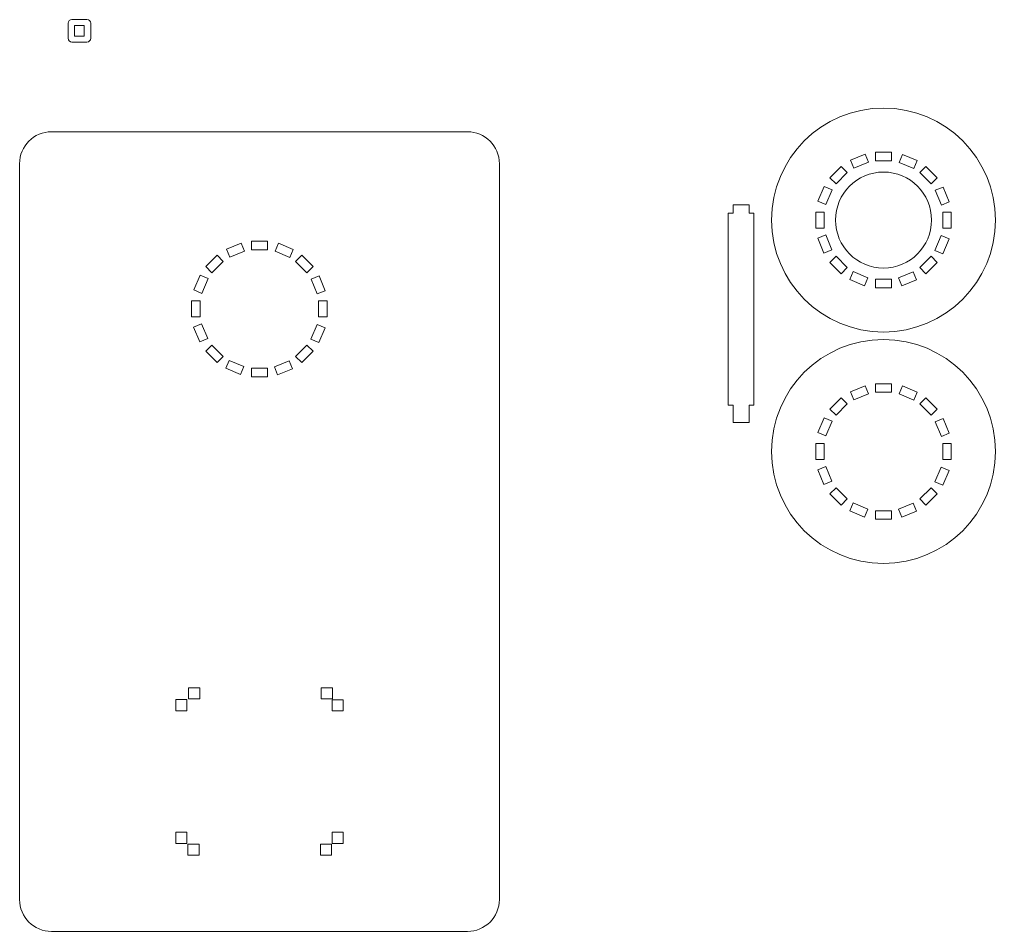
# Model space of a CAD drawing. Header units: centimetres. Extents: x -59 to 18, y -46 to 64.
# Drawn here: x -39.71 to -9.2, y -45.74 to -17.23 of the extents above; entities that cross this region are included whole.
import ezdxf

# ---------------------------------------------------------------- set-up
doc = ezdxf.new("R2010")
doc.units = ezdxf.units.CM
doc.header["$MEASUREMENT"] = 0
doc.layers.add('layer 1', color=7, linetype='Continuous')

msp = doc.modelspace()

# ---------------------------------------------------------------- linework, layer by layer
at = {"layer": 'layer 1', "color": 250, "lineweight": 20}
for points, knots in [([(-38.07193, -17.23152), (-38.07193, -17.23152), (-37.60223, -17.23152), (-37.60223, -17.23152), (-37.60223, -17.23152), (-37.53761, -17.23152), (-37.48473, -17.2844), (-37.48473, -17.34902), (-37.48473, -17.34902), (-37.48473, -17.34902), (-37.48473, -17.81872), (-37.48473, -17.81872), (-37.48473, -17.81872), (-37.48473, -17.88334), (-37.53761, -17.93622), (-37.60223, -17.93622), (-37.60223, -17.93622), (-37.60223, -17.93622), (-38.07193, -17.93622), (-38.07193, -17.93622), (-38.07193, -17.93622), (-38.13655, -17.93622), (-38.18943, -17.88334), (-38.18943, -17.81872), (-38.18943, -17.81872), (-38.18943, -17.81872), (-38.18943, -17.34902), (-38.18943, -17.34902), (-38.18943, -17.34902), (-38.18943, -17.2844), (-38.13655, -17.23152), (-38.07193, -17.23152)], [0, 0, 0, 0, 0.11111111, 0.11111111, 0.11111111, 0.11111111, 0.22222222, 0.22222222, 0.22222222, 0.22222222, 0.33333333, 0.33333333, 0.33333333, 0.33333333, 0.44444444, 0.44444444, 0.44444444, 0.44444444, 0.55555556, 0.55555556, 0.55555556, 0.55555556, 0.66666667, 0.66666667, 0.66666667, 0.66666667, 0.77777778, 0.77777778, 0.77777778, 0.77777778, 1, 1, 1, 1]), ([(-37.98708, -17.41721), (-37.98708, -17.41721), (-37.68708, -17.41721), (-37.68708, -17.41721), (-37.68708, -17.41721), (-37.68708, -17.41721), (-37.68708, -17.75053), (-37.68708, -17.75053), (-37.68708, -17.75053), (-37.68708, -17.75053), (-37.98708, -17.75053), (-37.98708, -17.75053), (-37.98708, -17.75053), (-37.98708, -17.75053), (-37.98708, -17.41721), (-37.98708, -17.41721)], [0, 0, 0, 0, 0.2, 0.2, 0.2, 0.2, 0.4, 0.4, 0.4, 0.4, 0.6, 0.6, 0.6, 0.6, 1, 1, 1, 1]), ([(-12.7043, -19.99989), (-10.77131, -19.99989), (-9.2043, -21.5669), (-9.2043, -23.49989), (-9.2043, -23.49989), (-9.2043, -25.43288), (-10.77131, -26.99989), (-12.7043, -26.99989), (-12.7043, -26.99989), (-14.63729, -26.99989), (-16.2043, -25.43288), (-16.2043, -23.49989), (-16.2043, -23.49989), (-16.2043, -21.5669), (-14.63729, -19.99989), (-12.7043, -19.99989)], [0, 0, 0, 0, 0.2, 0.2, 0.2, 0.2, 0.4, 0.4, 0.4, 0.4, 0.6, 0.6, 0.6, 0.6, 1, 1, 1, 1]), ([(-39.7106, -44.73752), (-39.7106, -44.73752), (-39.7106, -21.73747), (-39.7106, -21.73747), (-39.7106, -21.73747), (-39.7106, -21.18749), (-39.26062, -20.7375), (-38.7106, -20.7375), (-38.7106, -20.7375), (-38.7106, -20.7375), (-25.7106, -20.7375), (-25.7106, -20.7375), (-25.7106, -20.7375), (-25.16058, -20.7375), (-24.7106, -21.18749), (-24.7106, -21.73747), (-24.7106, -21.73747), (-24.7106, -21.73747), (-24.7106, -44.73752), (-24.7106, -44.73752), (-24.7106, -44.73752), (-24.7106, -45.2875), (-25.16058, -45.7375), (-25.7106, -45.7375), (-25.7106, -45.7375), (-25.7106, -45.7375), (-38.7106, -45.7375), (-38.7106, -45.7375), (-38.7106, -45.7375), (-39.26062, -45.7375), (-39.7106, -45.2875), (-39.7106, -44.73752)], [0, 0, 0, 0, 0.11111111, 0.11111111, 0.11111111, 0.11111111, 0.22222222, 0.22222222, 0.22222222, 0.22222222, 0.33333333, 0.33333333, 0.33333333, 0.33333333, 0.44444444, 0.44444444, 0.44444444, 0.44444444, 0.55555556, 0.55555556, 0.55555556, 0.55555556, 0.66666667, 0.66666667, 0.66666667, 0.66666667, 0.77777778, 0.77777778, 0.77777778, 0.77777778, 1, 1, 1, 1]), ([(-13.27311, -21.44238), (-13.27311, -21.44238), (-13.17118, -21.6924), (-13.17118, -21.6924), (-13.17118, -21.6924), (-13.17118, -21.6924), (-13.63418, -21.88115), (-13.63418, -21.88115), (-13.63418, -21.88115), (-13.63418, -21.88115), (-13.73611, -21.63113), (-13.73611, -21.63113), (-13.73611, -21.63113), (-13.73611, -21.63113), (-13.27311, -21.44238), (-13.27311, -21.44238)], [0, 0, 0, 0, 0.2, 0.2, 0.2, 0.2, 0.4, 0.4, 0.4, 0.4, 0.6, 0.6, 0.6, 0.6, 1, 1, 1, 1]), ([(-12.4543, -21.37989), (-12.4543, -21.37989), (-12.4543, -21.64989), (-12.4543, -21.64989), (-12.4543, -21.64989), (-12.4543, -21.64989), (-12.9543, -21.64989), (-12.9543, -21.64989), (-12.9543, -21.64989), (-12.9543, -21.64989), (-12.9543, -21.37989), (-12.9543, -21.37989), (-12.9543, -21.37989), (-12.9543, -21.37989), (-12.4543, -21.37989), (-12.4543, -21.37989)], [0, 0, 0, 0, 0.2, 0.2, 0.2, 0.2, 0.4, 0.4, 0.4, 0.4, 0.6, 0.6, 0.6, 0.6, 1, 1, 1, 1]), ([(-12.11249, -21.44888), (-12.11249, -21.44888), (-11.65163, -21.6428), (-11.65163, -21.6428), (-11.65163, -21.6428), (-11.65163, -21.6428), (-11.75635, -21.89167), (-11.75635, -21.89167), (-11.75635, -21.89167), (-11.75635, -21.89167), (-12.21721, -21.69774), (-12.21721, -21.69774), (-12.21721, -21.69774), (-12.21721, -21.69774), (-12.11249, -21.44888), (-12.11249, -21.44888)], [0, 0, 0, 0, 0.2, 0.2, 0.2, 0.2, 0.4, 0.4, 0.4, 0.4, 0.6, 0.6, 0.6, 0.6, 1, 1, 1, 1]), ([(-13.83567, -22.01497), (-13.83567, -22.01497), (-14.18922, -22.36852), (-14.18922, -22.36852), (-14.18922, -22.36852), (-14.18922, -22.36852), (-14.38014, -22.1776), (-14.38014, -22.1776), (-14.38014, -22.1776), (-14.38014, -22.1776), (-14.02659, -21.82405), (-14.02659, -21.82405), (-14.02659, -21.82405), (-14.02659, -21.82405), (-13.83567, -22.01497), (-13.83567, -22.01497)], [0, 0, 0, 0, 0.2, 0.2, 0.2, 0.2, 0.4, 0.4, 0.4, 0.4, 0.6, 0.6, 0.6, 0.6, 1, 1, 1, 1]), ([(-11.38201, -21.82405), (-11.38201, -21.82405), (-11.02846, -22.1776), (-11.02846, -22.1776), (-11.02846, -22.1776), (-11.02846, -22.1776), (-11.21938, -22.36852), (-11.21938, -22.36852), (-11.21938, -22.36852), (-11.21938, -22.36852), (-11.57293, -22.01497), (-11.57293, -22.01497), (-11.57293, -22.01497), (-11.57293, -22.01497), (-11.38201, -21.82405), (-11.38201, -21.82405)], [0, 0, 0, 0, 0.2, 0.2, 0.2, 0.2, 0.4, 0.4, 0.4, 0.4, 0.6, 0.6, 0.6, 0.6, 1, 1, 1, 1]), ([(-12.7043, -21.99989), (-11.87588, -21.99989), (-11.2043, -22.67147), (-11.2043, -23.49989), (-11.2043, -23.49989), (-11.2043, -24.32831), (-11.87588, -24.99989), (-12.7043, -24.99989), (-12.7043, -24.99989), (-13.53272, -24.99989), (-14.2043, -24.32831), (-14.2043, -23.49989), (-14.2043, -23.49989), (-14.2043, -22.67147), (-13.53272, -21.99989), (-12.7043, -21.99989)], [0, 0, 0, 0, 0.2, 0.2, 0.2, 0.2, 0.4, 0.4, 0.4, 0.4, 0.6, 0.6, 0.6, 0.6, 1, 1, 1, 1]), ([(-14.31252, -22.55194), (-14.31252, -22.55194), (-14.50645, -23.0128), (-14.50645, -23.0128), (-14.50645, -23.0128), (-14.50645, -23.0128), (-14.75531, -22.90808), (-14.75531, -22.90808), (-14.75531, -22.90808), (-14.75531, -22.90808), (-14.56139, -22.44722), (-14.56139, -22.44722), (-14.56139, -22.44722), (-14.56139, -22.44722), (-14.31252, -22.55194), (-14.31252, -22.55194)], [0, 0, 0, 0, 0.2, 0.2, 0.2, 0.2, 0.4, 0.4, 0.4, 0.4, 0.6, 0.6, 0.6, 0.6, 1, 1, 1, 1]), ([(-10.83554, -22.46808), (-10.83554, -22.46808), (-10.64679, -22.93108), (-10.64679, -22.93108), (-10.64679, -22.93108), (-10.64679, -22.93108), (-10.89681, -23.03301), (-10.89681, -23.03301), (-10.89681, -23.03301), (-10.89681, -23.03301), (-11.08556, -22.57001), (-11.08556, -22.57001), (-11.08556, -22.57001), (-11.08556, -22.57001), (-10.83554, -22.46808), (-10.83554, -22.46808)], [0, 0, 0, 0, 0.2, 0.2, 0.2, 0.2, 0.4, 0.4, 0.4, 0.4, 0.6, 0.6, 0.6, 0.6, 1, 1, 1, 1]), ([(-17.55515, -23.28935), (-17.55515, -23.28935), (-17.40515, -23.28935), (-17.40515, -23.28935), (-17.40515, -23.28935), (-17.40515, -23.28935), (-17.40515, -23.01935), (-17.40515, -23.01935), (-17.40515, -23.01935), (-17.40515, -23.01935), (-16.90515, -23.01935), (-16.90515, -23.01935), (-16.90515, -23.01935), (-16.90515, -23.01935), (-16.90515, -23.28935), (-16.90515, -23.28935), (-16.90515, -23.28935), (-16.90515, -23.28935), (-16.75515, -23.28935), (-16.75515, -23.28935), (-16.75515, -23.28935), (-16.75515, -23.28935), (-16.75515, -29.28935), (-16.75515, -29.28935), (-16.75515, -29.28935), (-16.75515, -29.28935), (-16.90515, -29.28935), (-16.90515, -29.28935), (-16.90515, -29.28935), (-16.90515, -29.28935), (-16.90515, -29.82935), (-16.90515, -29.82935), (-16.90515, -29.82935), (-16.90515, -29.82935), (-17.40515, -29.82935), (-17.40515, -29.82935), (-17.40515, -29.82935), (-17.40515, -29.82935), (-17.40515, -29.28935), (-17.40515, -29.28935), (-17.40515, -29.28935), (-17.40515, -29.28935), (-17.55515, -29.28935), (-17.55515, -29.28935), (-17.55515, -29.28935), (-17.55515, -29.28935), (-17.55515, -23.28935), (-17.55515, -23.28935)], [0, 0, 0, 0, 0.07692308, 0.07692308, 0.07692308, 0.07692308, 0.15384615, 0.15384615, 0.15384615, 0.15384615, 0.23076923, 0.23076923, 0.23076923, 0.23076923, 0.30769231, 0.30769231, 0.30769231, 0.30769231, 0.38461538, 0.38461538, 0.38461538, 0.38461538, 0.46153846, 0.46153846, 0.46153846, 0.46153846, 0.53846154, 0.53846154, 0.53846154, 0.53846154, 0.61538462, 0.61538462, 0.61538462, 0.61538462, 0.69230769, 0.69230769, 0.69230769, 0.69230769, 0.76923077, 0.76923077, 0.76923077, 0.76923077, 0.84615385, 0.84615385, 0.84615385, 0.84615385, 1, 1, 1, 1]), ([(-14.5543, -23.24989), (-14.5543, -23.24989), (-14.5543, -23.74989), (-14.5543, -23.74989), (-14.5543, -23.74989), (-14.5543, -23.74989), (-14.8243, -23.74989), (-14.8243, -23.74989), (-14.8243, -23.74989), (-14.8243, -23.74989), (-14.8243, -23.24989), (-14.8243, -23.24989), (-14.8243, -23.24989), (-14.8243, -23.24989), (-14.5543, -23.24989), (-14.5543, -23.24989)], [0, 0, 0, 0, 0.2, 0.2, 0.2, 0.2, 0.4, 0.4, 0.4, 0.4, 0.6, 0.6, 0.6, 0.6, 1, 1, 1, 1]), ([(-10.8543, -23.24989), (-10.8543, -23.24989), (-10.5843, -23.24989), (-10.5843, -23.24989), (-10.5843, -23.24989), (-10.5843, -23.24989), (-10.5843, -23.74989), (-10.5843, -23.74989), (-10.5843, -23.74989), (-10.5843, -23.74989), (-10.8543, -23.74989), (-10.8543, -23.74989), (-10.8543, -23.74989), (-10.8543, -23.74989), (-10.8543, -23.24989), (-10.8543, -23.24989)], [0, 0, 0, 0, 0.2, 0.2, 0.2, 0.2, 0.4, 0.4, 0.4, 0.4, 0.6, 0.6, 0.6, 0.6, 1, 1, 1, 1]), ([(-14.51179, -23.96677), (-14.51179, -23.96677), (-14.32304, -24.42977), (-14.32304, -24.42977), (-14.32304, -24.42977), (-14.32304, -24.42977), (-14.57306, -24.5317), (-14.57306, -24.5317), (-14.57306, -24.5317), (-14.57306, -24.5317), (-14.76181, -24.0687), (-14.76181, -24.0687), (-14.76181, -24.0687), (-14.76181, -24.0687), (-14.51179, -23.96677), (-14.51179, -23.96677)], [0, 0, 0, 0, 0.2, 0.2, 0.2, 0.2, 0.4, 0.4, 0.4, 0.4, 0.6, 0.6, 0.6, 0.6, 1, 1, 1, 1]), ([(-10.90215, -23.98698), (-10.90215, -23.98698), (-10.65329, -24.0917), (-10.65329, -24.0917), (-10.65329, -24.0917), (-10.65329, -24.0917), (-10.84721, -24.55256), (-10.84721, -24.55256), (-10.84721, -24.55256), (-10.84721, -24.55256), (-11.09608, -24.44784), (-11.09608, -24.44784), (-11.09608, -24.44784), (-11.09608, -24.44784), (-10.90215, -23.98698), (-10.90215, -23.98698)], [0, 0, 0, 0, 0.2, 0.2, 0.2, 0.2, 0.4, 0.4, 0.4, 0.4, 0.6, 0.6, 0.6, 0.6, 1, 1, 1, 1]), ([(-32.77941, -24.21999), (-32.77941, -24.21999), (-32.67748, -24.47001), (-32.67748, -24.47001), (-32.67748, -24.47001), (-32.67748, -24.47001), (-33.14048, -24.65876), (-33.14048, -24.65876), (-33.14048, -24.65876), (-33.14048, -24.65876), (-33.24241, -24.40874), (-33.24241, -24.40874), (-33.24241, -24.40874), (-33.24241, -24.40874), (-32.77941, -24.21999), (-32.77941, -24.21999)], [0, 0, 0, 0, 0.2, 0.2, 0.2, 0.2, 0.4, 0.4, 0.4, 0.4, 0.6, 0.6, 0.6, 0.6, 1, 1, 1, 1]), ([(-31.9606, -24.1575), (-31.9606, -24.1575), (-31.9606, -24.4275), (-31.9606, -24.4275), (-31.9606, -24.4275), (-31.9606, -24.4275), (-32.4606, -24.4275), (-32.4606, -24.4275), (-32.4606, -24.4275), (-32.4606, -24.4275), (-32.4606, -24.1575), (-32.4606, -24.1575), (-32.4606, -24.1575), (-32.4606, -24.1575), (-31.9606, -24.1575), (-31.9606, -24.1575)], [0, 0, 0, 0, 0.2, 0.2, 0.2, 0.2, 0.4, 0.4, 0.4, 0.4, 0.6, 0.6, 0.6, 0.6, 1, 1, 1, 1]), ([(-31.61879, -24.22649), (-31.61879, -24.22649), (-31.15793, -24.42041), (-31.15793, -24.42041), (-31.15793, -24.42041), (-31.15793, -24.42041), (-31.26265, -24.66928), (-31.26265, -24.66928), (-31.26265, -24.66928), (-31.26265, -24.66928), (-31.72351, -24.47535), (-31.72351, -24.47535), (-31.72351, -24.47535), (-31.72351, -24.47535), (-31.61879, -24.22649), (-31.61879, -24.22649)], [0, 0, 0, 0, 0.2, 0.2, 0.2, 0.2, 0.4, 0.4, 0.4, 0.4, 0.6, 0.6, 0.6, 0.6, 1, 1, 1, 1]), ([(-33.34197, -24.79258), (-33.34197, -24.79258), (-33.69552, -25.14613), (-33.69552, -25.14613), (-33.69552, -25.14613), (-33.69552, -25.14613), (-33.88644, -24.95521), (-33.88644, -24.95521), (-33.88644, -24.95521), (-33.88644, -24.95521), (-33.53289, -24.60166), (-33.53289, -24.60166), (-33.53289, -24.60166), (-33.53289, -24.60166), (-33.34197, -24.79258), (-33.34197, -24.79258)], [0, 0, 0, 0, 0.2, 0.2, 0.2, 0.2, 0.4, 0.4, 0.4, 0.4, 0.6, 0.6, 0.6, 0.6, 1, 1, 1, 1]), ([(-30.88831, -24.60166), (-30.88831, -24.60166), (-30.53476, -24.95521), (-30.53476, -24.95521), (-30.53476, -24.95521), (-30.53476, -24.95521), (-30.72568, -25.14613), (-30.72568, -25.14613), (-30.72568, -25.14613), (-30.72568, -25.14613), (-31.07923, -24.79258), (-31.07923, -24.79258), (-31.07923, -24.79258), (-31.07923, -24.79258), (-30.88831, -24.60166), (-30.88831, -24.60166)], [0, 0, 0, 0, 0.2, 0.2, 0.2, 0.2, 0.4, 0.4, 0.4, 0.4, 0.6, 0.6, 0.6, 0.6, 1, 1, 1, 1]), ([(-14.18922, -24.63126), (-14.18922, -24.63126), (-13.83567, -24.98481), (-13.83567, -24.98481), (-13.83567, -24.98481), (-13.83567, -24.98481), (-14.02659, -25.17573), (-14.02659, -25.17573), (-14.02659, -25.17573), (-14.02659, -25.17573), (-14.38014, -24.82218), (-14.38014, -24.82218), (-14.38014, -24.82218), (-14.38014, -24.82218), (-14.18922, -24.63126), (-14.18922, -24.63126)], [0, 0, 0, 0, 0.2, 0.2, 0.2, 0.2, 0.4, 0.4, 0.4, 0.4, 0.6, 0.6, 0.6, 0.6, 1, 1, 1, 1]), ([(-11.57293, -24.98481), (-11.57293, -24.98481), (-11.21938, -24.63126), (-11.21938, -24.63126), (-11.21938, -24.63126), (-11.21938, -24.63126), (-11.02846, -24.82218), (-11.02846, -24.82218), (-11.02846, -24.82218), (-11.02846, -24.82218), (-11.38201, -25.17573), (-11.38201, -25.17573), (-11.38201, -25.17573), (-11.38201, -25.17573), (-11.57293, -24.98481), (-11.57293, -24.98481)], [0, 0, 0, 0, 0.2, 0.2, 0.2, 0.2, 0.4, 0.4, 0.4, 0.4, 0.6, 0.6, 0.6, 0.6, 1, 1, 1, 1]), ([(-33.81882, -25.32955), (-33.81882, -25.32955), (-34.01275, -25.79041), (-34.01275, -25.79041), (-34.01275, -25.79041), (-34.01275, -25.79041), (-34.26161, -25.68569), (-34.26161, -25.68569), (-34.26161, -25.68569), (-34.26161, -25.68569), (-34.06769, -25.22483), (-34.06769, -25.22483), (-34.06769, -25.22483), (-34.06769, -25.22483), (-33.81882, -25.32955), (-33.81882, -25.32955)], [0, 0, 0, 0, 0.2, 0.2, 0.2, 0.2, 0.4, 0.4, 0.4, 0.4, 0.6, 0.6, 0.6, 0.6, 1, 1, 1, 1]), ([(-30.34184, -25.24569), (-30.34184, -25.24569), (-30.15309, -25.70869), (-30.15309, -25.70869), (-30.15309, -25.70869), (-30.15309, -25.70869), (-30.40311, -25.81062), (-30.40311, -25.81062), (-30.40311, -25.81062), (-30.40311, -25.81062), (-30.59186, -25.34762), (-30.59186, -25.34762), (-30.59186, -25.34762), (-30.59186, -25.34762), (-30.34184, -25.24569), (-30.34184, -25.24569)], [0, 0, 0, 0, 0.2, 0.2, 0.2, 0.2, 0.4, 0.4, 0.4, 0.4, 0.6, 0.6, 0.6, 0.6, 1, 1, 1, 1]), ([(-13.65225, -25.10811), (-13.65225, -25.10811), (-13.19139, -25.30204), (-13.19139, -25.30204), (-13.19139, -25.30204), (-13.19139, -25.30204), (-13.29611, -25.5509), (-13.29611, -25.5509), (-13.29611, -25.5509), (-13.29611, -25.5509), (-13.75697, -25.35698), (-13.75697, -25.35698), (-13.75697, -25.35698), (-13.75697, -25.35698), (-13.65225, -25.10811), (-13.65225, -25.10811)], [0, 0, 0, 0, 0.2, 0.2, 0.2, 0.2, 0.4, 0.4, 0.4, 0.4, 0.6, 0.6, 0.6, 0.6, 1, 1, 1, 1]), ([(-12.23742, -25.30738), (-12.23742, -25.30738), (-11.77442, -25.11863), (-11.77442, -25.11863), (-11.77442, -25.11863), (-11.77442, -25.11863), (-11.67249, -25.36865), (-11.67249, -25.36865), (-11.67249, -25.36865), (-11.67249, -25.36865), (-12.13549, -25.5574), (-12.13549, -25.5574), (-12.13549, -25.5574), (-12.13549, -25.5574), (-12.23742, -25.30738), (-12.23742, -25.30738)], [0, 0, 0, 0, 0.2, 0.2, 0.2, 0.2, 0.4, 0.4, 0.4, 0.4, 0.6, 0.6, 0.6, 0.6, 1, 1, 1, 1]), ([(-12.9543, -25.34989), (-12.9543, -25.34989), (-12.4543, -25.34989), (-12.4543, -25.34989), (-12.4543, -25.34989), (-12.4543, -25.34989), (-12.4543, -25.61989), (-12.4543, -25.61989), (-12.4543, -25.61989), (-12.4543, -25.61989), (-12.9543, -25.61989), (-12.9543, -25.61989), (-12.9543, -25.61989), (-12.9543, -25.61989), (-12.9543, -25.34989), (-12.9543, -25.34989)], [0, 0, 0, 0, 0.2, 0.2, 0.2, 0.2, 0.4, 0.4, 0.4, 0.4, 0.6, 0.6, 0.6, 0.6, 1, 1, 1, 1]), ([(-34.0606, -26.0275), (-34.0606, -26.0275), (-34.0606, -26.5275), (-34.0606, -26.5275), (-34.0606, -26.5275), (-34.0606, -26.5275), (-34.3306, -26.5275), (-34.3306, -26.5275), (-34.3306, -26.5275), (-34.3306, -26.5275), (-34.3306, -26.0275), (-34.3306, -26.0275), (-34.3306, -26.0275), (-34.3306, -26.0275), (-34.0606, -26.0275), (-34.0606, -26.0275)], [0, 0, 0, 0, 0.2, 0.2, 0.2, 0.2, 0.4, 0.4, 0.4, 0.4, 0.6, 0.6, 0.6, 0.6, 1, 1, 1, 1]), ([(-30.3606, -26.0275), (-30.3606, -26.0275), (-30.0906, -26.0275), (-30.0906, -26.0275), (-30.0906, -26.0275), (-30.0906, -26.0275), (-30.0906, -26.5275), (-30.0906, -26.5275), (-30.0906, -26.5275), (-30.0906, -26.5275), (-30.3606, -26.5275), (-30.3606, -26.5275), (-30.3606, -26.5275), (-30.3606, -26.5275), (-30.3606, -26.0275), (-30.3606, -26.0275)], [0, 0, 0, 0, 0.2, 0.2, 0.2, 0.2, 0.4, 0.4, 0.4, 0.4, 0.6, 0.6, 0.6, 0.6, 1, 1, 1, 1]), ([(-34.01809, -26.74438), (-34.01809, -26.74438), (-33.82934, -27.20738), (-33.82934, -27.20738), (-33.82934, -27.20738), (-33.82934, -27.20738), (-34.07936, -27.30931), (-34.07936, -27.30931), (-34.07936, -27.30931), (-34.07936, -27.30931), (-34.26811, -26.84631), (-34.26811, -26.84631), (-34.26811, -26.84631), (-34.26811, -26.84631), (-34.01809, -26.74438), (-34.01809, -26.74438)], [0, 0, 0, 0, 0.2, 0.2, 0.2, 0.2, 0.4, 0.4, 0.4, 0.4, 0.6, 0.6, 0.6, 0.6, 1, 1, 1, 1]), ([(-30.40845, -26.76459), (-30.40845, -26.76459), (-30.15959, -26.86931), (-30.15959, -26.86931), (-30.15959, -26.86931), (-30.15959, -26.86931), (-30.35351, -27.33017), (-30.35351, -27.33017), (-30.35351, -27.33017), (-30.35351, -27.33017), (-30.60238, -27.22545), (-30.60238, -27.22545), (-30.60238, -27.22545), (-30.60238, -27.22545), (-30.40845, -26.76459), (-30.40845, -26.76459)], [0, 0, 0, 0, 0.2, 0.2, 0.2, 0.2, 0.4, 0.4, 0.4, 0.4, 0.6, 0.6, 0.6, 0.6, 1, 1, 1, 1]), ([(-33.69552, -27.40887), (-33.69552, -27.40887), (-33.34197, -27.76242), (-33.34197, -27.76242), (-33.34197, -27.76242), (-33.34197, -27.76242), (-33.53289, -27.95334), (-33.53289, -27.95334), (-33.53289, -27.95334), (-33.53289, -27.95334), (-33.88644, -27.59979), (-33.88644, -27.59979), (-33.88644, -27.59979), (-33.88644, -27.59979), (-33.69552, -27.40887), (-33.69552, -27.40887)], [0, 0, 0, 0, 0.2, 0.2, 0.2, 0.2, 0.4, 0.4, 0.4, 0.4, 0.6, 0.6, 0.6, 0.6, 1, 1, 1, 1]), ([(-31.07923, -27.76242), (-31.07923, -27.76242), (-30.72568, -27.40887), (-30.72568, -27.40887), (-30.72568, -27.40887), (-30.72568, -27.40887), (-30.53476, -27.59979), (-30.53476, -27.59979), (-30.53476, -27.59979), (-30.53476, -27.59979), (-30.88831, -27.95334), (-30.88831, -27.95334), (-30.88831, -27.95334), (-30.88831, -27.95334), (-31.07923, -27.76242), (-31.07923, -27.76242)], [0, 0, 0, 0, 0.2, 0.2, 0.2, 0.2, 0.4, 0.4, 0.4, 0.4, 0.6, 0.6, 0.6, 0.6, 1, 1, 1, 1]), ([(-12.7043, -27.23412), (-10.77131, -27.23412), (-9.2043, -28.80113), (-9.2043, -30.73412), (-9.2043, -30.73412), (-9.2043, -32.66711), (-10.77131, -34.23412), (-12.7043, -34.23412), (-12.7043, -34.23412), (-14.63729, -34.23412), (-16.2043, -32.66711), (-16.2043, -30.73412), (-16.2043, -30.73412), (-16.2043, -28.80113), (-14.63729, -27.23412), (-12.7043, -27.23412)], [0, 0, 0, 0, 0.2, 0.2, 0.2, 0.2, 0.4, 0.4, 0.4, 0.4, 0.6, 0.6, 0.6, 0.6, 1, 1, 1, 1]), ([(-33.15855, -27.88572), (-33.15855, -27.88572), (-32.69769, -28.07965), (-32.69769, -28.07965), (-32.69769, -28.07965), (-32.69769, -28.07965), (-32.80241, -28.32851), (-32.80241, -28.32851), (-32.80241, -28.32851), (-32.80241, -28.32851), (-33.26327, -28.13459), (-33.26327, -28.13459), (-33.26327, -28.13459), (-33.26327, -28.13459), (-33.15855, -27.88572), (-33.15855, -27.88572)], [0, 0, 0, 0, 0.2, 0.2, 0.2, 0.2, 0.4, 0.4, 0.4, 0.4, 0.6, 0.6, 0.6, 0.6, 1, 1, 1, 1]), ([(-31.74372, -28.08499), (-31.74372, -28.08499), (-31.28072, -27.89624), (-31.28072, -27.89624), (-31.28072, -27.89624), (-31.28072, -27.89624), (-31.17879, -28.14626), (-31.17879, -28.14626), (-31.17879, -28.14626), (-31.17879, -28.14626), (-31.64179, -28.33501), (-31.64179, -28.33501), (-31.64179, -28.33501), (-31.64179, -28.33501), (-31.74372, -28.08499), (-31.74372, -28.08499)], [0, 0, 0, 0, 0.2, 0.2, 0.2, 0.2, 0.4, 0.4, 0.4, 0.4, 0.6, 0.6, 0.6, 0.6, 1, 1, 1, 1]), ([(-32.4606, -28.1275), (-32.4606, -28.1275), (-31.9606, -28.1275), (-31.9606, -28.1275), (-31.9606, -28.1275), (-31.9606, -28.1275), (-31.9606, -28.3975), (-31.9606, -28.3975), (-31.9606, -28.3975), (-31.9606, -28.3975), (-32.4606, -28.3975), (-32.4606, -28.3975), (-32.4606, -28.3975), (-32.4606, -28.3975), (-32.4606, -28.1275), (-32.4606, -28.1275)], [0, 0, 0, 0, 0.2, 0.2, 0.2, 0.2, 0.4, 0.4, 0.4, 0.4, 0.6, 0.6, 0.6, 0.6, 1, 1, 1, 1]), ([(-12.4543, -28.61412), (-12.4543, -28.61412), (-12.4543, -28.88412), (-12.4543, -28.88412), (-12.4543, -28.88412), (-12.4543, -28.88412), (-12.9543, -28.88412), (-12.9543, -28.88412), (-12.9543, -28.88412), (-12.9543, -28.88412), (-12.9543, -28.61412), (-12.9543, -28.61412), (-12.9543, -28.61412), (-12.9543, -28.61412), (-12.4543, -28.61412), (-12.4543, -28.61412)], [0, 0, 0, 0, 0.2, 0.2, 0.2, 0.2, 0.4, 0.4, 0.4, 0.4, 0.6, 0.6, 0.6, 0.6, 1, 1, 1, 1]), ([(-13.27311, -28.67661), (-13.27311, -28.67661), (-13.17118, -28.92663), (-13.17118, -28.92663), (-13.17118, -28.92663), (-13.17118, -28.92663), (-13.63418, -29.11538), (-13.63418, -29.11538), (-13.63418, -29.11538), (-13.63418, -29.11538), (-13.73611, -28.86536), (-13.73611, -28.86536), (-13.73611, -28.86536), (-13.73611, -28.86536), (-13.27311, -28.67661), (-13.27311, -28.67661)], [0, 0, 0, 0, 0.2, 0.2, 0.2, 0.2, 0.4, 0.4, 0.4, 0.4, 0.6, 0.6, 0.6, 0.6, 1, 1, 1, 1]), ([(-12.11249, -28.68311), (-12.11249, -28.68311), (-11.65163, -28.87703), (-11.65163, -28.87703), (-11.65163, -28.87703), (-11.65163, -28.87703), (-11.75635, -29.1259), (-11.75635, -29.1259), (-11.75635, -29.1259), (-11.75635, -29.1259), (-12.21721, -28.93197), (-12.21721, -28.93197), (-12.21721, -28.93197), (-12.21721, -28.93197), (-12.11249, -28.68311), (-12.11249, -28.68311)], [0, 0, 0, 0, 0.2, 0.2, 0.2, 0.2, 0.4, 0.4, 0.4, 0.4, 0.6, 0.6, 0.6, 0.6, 1, 1, 1, 1]), ([(-13.83567, -29.2492), (-13.83567, -29.2492), (-14.18922, -29.60275), (-14.18922, -29.60275), (-14.18922, -29.60275), (-14.18922, -29.60275), (-14.38014, -29.41183), (-14.38014, -29.41183), (-14.38014, -29.41183), (-14.38014, -29.41183), (-14.02659, -29.05828), (-14.02659, -29.05828), (-14.02659, -29.05828), (-14.02659, -29.05828), (-13.83567, -29.2492), (-13.83567, -29.2492)], [0, 0, 0, 0, 0.2, 0.2, 0.2, 0.2, 0.4, 0.4, 0.4, 0.4, 0.6, 0.6, 0.6, 0.6, 1, 1, 1, 1]), ([(-11.38201, -29.05828), (-11.38201, -29.05828), (-11.02846, -29.41183), (-11.02846, -29.41183), (-11.02846, -29.41183), (-11.02846, -29.41183), (-11.21938, -29.60275), (-11.21938, -29.60275), (-11.21938, -29.60275), (-11.21938, -29.60275), (-11.57293, -29.2492), (-11.57293, -29.2492), (-11.57293, -29.2492), (-11.57293, -29.2492), (-11.38201, -29.05828), (-11.38201, -29.05828)], [0, 0, 0, 0, 0.2, 0.2, 0.2, 0.2, 0.4, 0.4, 0.4, 0.4, 0.6, 0.6, 0.6, 0.6, 1, 1, 1, 1]), ([(-14.31252, -29.78617), (-14.31252, -29.78617), (-14.50645, -30.24703), (-14.50645, -30.24703), (-14.50645, -30.24703), (-14.50645, -30.24703), (-14.75531, -30.14231), (-14.75531, -30.14231), (-14.75531, -30.14231), (-14.75531, -30.14231), (-14.56139, -29.68145), (-14.56139, -29.68145), (-14.56139, -29.68145), (-14.56139, -29.68145), (-14.31252, -29.78617), (-14.31252, -29.78617)], [0, 0, 0, 0, 0.2, 0.2, 0.2, 0.2, 0.4, 0.4, 0.4, 0.4, 0.6, 0.6, 0.6, 0.6, 1, 1, 1, 1]), ([(-10.83554, -29.70231), (-10.83554, -29.70231), (-10.64679, -30.16531), (-10.64679, -30.16531), (-10.64679, -30.16531), (-10.64679, -30.16531), (-10.89681, -30.26724), (-10.89681, -30.26724), (-10.89681, -30.26724), (-10.89681, -30.26724), (-11.08556, -29.80424), (-11.08556, -29.80424), (-11.08556, -29.80424), (-11.08556, -29.80424), (-10.83554, -29.70231), (-10.83554, -29.70231)], [0, 0, 0, 0, 0.2, 0.2, 0.2, 0.2, 0.4, 0.4, 0.4, 0.4, 0.6, 0.6, 0.6, 0.6, 1, 1, 1, 1]), ([(-14.5543, -30.48412), (-14.5543, -30.48412), (-14.5543, -30.98412), (-14.5543, -30.98412), (-14.5543, -30.98412), (-14.5543, -30.98412), (-14.8243, -30.98412), (-14.8243, -30.98412), (-14.8243, -30.98412), (-14.8243, -30.98412), (-14.8243, -30.48412), (-14.8243, -30.48412), (-14.8243, -30.48412), (-14.8243, -30.48412), (-14.5543, -30.48412), (-14.5543, -30.48412)], [0, 0, 0, 0, 0.2, 0.2, 0.2, 0.2, 0.4, 0.4, 0.4, 0.4, 0.6, 0.6, 0.6, 0.6, 1, 1, 1, 1]), ([(-10.8543, -30.48412), (-10.8543, -30.48412), (-10.5843, -30.48412), (-10.5843, -30.48412), (-10.5843, -30.48412), (-10.5843, -30.48412), (-10.5843, -30.98412), (-10.5843, -30.98412), (-10.5843, -30.98412), (-10.5843, -30.98412), (-10.8543, -30.98412), (-10.8543, -30.98412), (-10.8543, -30.98412), (-10.8543, -30.98412), (-10.8543, -30.48412), (-10.8543, -30.48412)], [0, 0, 0, 0, 0.2, 0.2, 0.2, 0.2, 0.4, 0.4, 0.4, 0.4, 0.6, 0.6, 0.6, 0.6, 1, 1, 1, 1]), ([(-14.51179, -31.201), (-14.51179, -31.201), (-14.32304, -31.664), (-14.32304, -31.664), (-14.32304, -31.664), (-14.32304, -31.664), (-14.57306, -31.76593), (-14.57306, -31.76593), (-14.57306, -31.76593), (-14.57306, -31.76593), (-14.76181, -31.30293), (-14.76181, -31.30293), (-14.76181, -31.30293), (-14.76181, -31.30293), (-14.51179, -31.201), (-14.51179, -31.201)], [0, 0, 0, 0, 0.2, 0.2, 0.2, 0.2, 0.4, 0.4, 0.4, 0.4, 0.6, 0.6, 0.6, 0.6, 1, 1, 1, 1]), ([(-10.90215, -31.22121), (-10.90215, -31.22121), (-10.65329, -31.32593), (-10.65329, -31.32593), (-10.65329, -31.32593), (-10.65329, -31.32593), (-10.84721, -31.78679), (-10.84721, -31.78679), (-10.84721, -31.78679), (-10.84721, -31.78679), (-11.09608, -31.68207), (-11.09608, -31.68207), (-11.09608, -31.68207), (-11.09608, -31.68207), (-10.90215, -31.22121), (-10.90215, -31.22121)], [0, 0, 0, 0, 0.2, 0.2, 0.2, 0.2, 0.4, 0.4, 0.4, 0.4, 0.6, 0.6, 0.6, 0.6, 1, 1, 1, 1]), ([(-14.18922, -31.86549), (-14.18922, -31.86549), (-13.83567, -32.21904), (-13.83567, -32.21904), (-13.83567, -32.21904), (-13.83567, -32.21904), (-14.02659, -32.40996), (-14.02659, -32.40996), (-14.02659, -32.40996), (-14.02659, -32.40996), (-14.38014, -32.05641), (-14.38014, -32.05641), (-14.38014, -32.05641), (-14.38014, -32.05641), (-14.18922, -31.86549), (-14.18922, -31.86549)], [0, 0, 0, 0, 0.2, 0.2, 0.2, 0.2, 0.4, 0.4, 0.4, 0.4, 0.6, 0.6, 0.6, 0.6, 1, 1, 1, 1]), ([(-11.57293, -32.21904), (-11.57293, -32.21904), (-11.21938, -31.86549), (-11.21938, -31.86549), (-11.21938, -31.86549), (-11.21938, -31.86549), (-11.02846, -32.05641), (-11.02846, -32.05641), (-11.02846, -32.05641), (-11.02846, -32.05641), (-11.38201, -32.40996), (-11.38201, -32.40996), (-11.38201, -32.40996), (-11.38201, -32.40996), (-11.57293, -32.21904), (-11.57293, -32.21904)], [0, 0, 0, 0, 0.2, 0.2, 0.2, 0.2, 0.4, 0.4, 0.4, 0.4, 0.6, 0.6, 0.6, 0.6, 1, 1, 1, 1]), ([(-13.65225, -32.34234), (-13.65225, -32.34234), (-13.19139, -32.53627), (-13.19139, -32.53627), (-13.19139, -32.53627), (-13.19139, -32.53627), (-13.29611, -32.78513), (-13.29611, -32.78513), (-13.29611, -32.78513), (-13.29611, -32.78513), (-13.75697, -32.59121), (-13.75697, -32.59121), (-13.75697, -32.59121), (-13.75697, -32.59121), (-13.65225, -32.34234), (-13.65225, -32.34234)], [0, 0, 0, 0, 0.2, 0.2, 0.2, 0.2, 0.4, 0.4, 0.4, 0.4, 0.6, 0.6, 0.6, 0.6, 1, 1, 1, 1]), ([(-12.9543, -32.58412), (-12.9543, -32.58412), (-12.4543, -32.58412), (-12.4543, -32.58412), (-12.4543, -32.58412), (-12.4543, -32.58412), (-12.4543, -32.85412), (-12.4543, -32.85412), (-12.4543, -32.85412), (-12.4543, -32.85412), (-12.9543, -32.85412), (-12.9543, -32.85412), (-12.9543, -32.85412), (-12.9543, -32.85412), (-12.9543, -32.58412), (-12.9543, -32.58412)], [0, 0, 0, 0, 0.2, 0.2, 0.2, 0.2, 0.4, 0.4, 0.4, 0.4, 0.6, 0.6, 0.6, 0.6, 1, 1, 1, 1]), ([(-12.23742, -32.54161), (-12.23742, -32.54161), (-11.77442, -32.35286), (-11.77442, -32.35286), (-11.77442, -32.35286), (-11.77442, -32.35286), (-11.67249, -32.60288), (-11.67249, -32.60288), (-11.67249, -32.60288), (-11.67249, -32.60288), (-12.13549, -32.79163), (-12.13549, -32.79163), (-12.13549, -32.79163), (-12.13549, -32.79163), (-12.23742, -32.54161), (-12.23742, -32.54161)], [0, 0, 0, 0, 0.2, 0.2, 0.2, 0.2, 0.4, 0.4, 0.4, 0.4, 0.6, 0.6, 0.6, 0.6, 1, 1, 1, 1]), ([(-34.42661, -38.4684), (-34.42661, -38.4684), (-34.42661, -38.1184), (-34.42661, -38.1184), (-34.42661, -38.1184), (-34.42661, -38.1184), (-34.40161, -38.1184), (-34.40161, -38.1184), (-34.40161, -38.1184), (-34.40161, -38.1184), (-34.10161, -38.1184), (-34.10161, -38.1184), (-34.10161, -38.1184), (-34.10161, -38.1184), (-34.07661, -38.1184), (-34.07661, -38.1184), (-34.07661, -38.1184), (-34.07661, -38.1184), (-34.07661, -38.4684), (-34.07661, -38.4684), (-34.07661, -38.4684), (-34.07661, -38.4684), (-34.42661, -38.4684), (-34.42661, -38.4684)], [0, 0, 0, 0, 0.14285714, 0.14285714, 0.14285714, 0.14285714, 0.28571429, 0.28571429, 0.28571429, 0.28571429, 0.42857143, 0.42857143, 0.42857143, 0.42857143, 0.57142857, 0.57142857, 0.57142857, 0.57142857, 0.71428571, 0.71428571, 0.71428571, 0.71428571, 1, 1, 1, 1]), ([(-30.28132, -38.4684), (-30.28132, -38.4684), (-30.28132, -38.1184), (-30.28132, -38.1184), (-30.28132, -38.1184), (-30.28132, -38.1184), (-30.25632, -38.1184), (-30.25632, -38.1184), (-30.25632, -38.1184), (-30.25632, -38.1184), (-29.95632, -38.1184), (-29.95632, -38.1184), (-29.95632, -38.1184), (-29.95632, -38.1184), (-29.93132, -38.1184), (-29.93132, -38.1184), (-29.93132, -38.1184), (-29.93132, -38.1184), (-29.93132, -38.4684), (-29.93132, -38.4684), (-29.93132, -38.4684), (-29.93132, -38.4684), (-30.28132, -38.4684), (-30.28132, -38.4684)], [0, 0, 0, 0, 0.14285714, 0.14285714, 0.14285714, 0.14285714, 0.28571429, 0.28571429, 0.28571429, 0.28571429, 0.42857143, 0.42857143, 0.42857143, 0.42857143, 0.57142857, 0.57142857, 0.57142857, 0.57142857, 0.71428571, 0.71428571, 0.71428571, 0.71428571, 1, 1, 1, 1]), ([(-34.82958, -38.81249), (-34.82958, -38.81249), (-34.82958, -38.51249), (-34.82958, -38.51249), (-34.82958, -38.51249), (-34.82958, -38.51249), (-34.82958, -38.48749), (-34.82958, -38.48749), (-34.82958, -38.48749), (-34.82958, -38.48749), (-34.47958, -38.48749), (-34.47958, -38.48749), (-34.47958, -38.48749), (-34.47958, -38.48749), (-34.47958, -38.83749), (-34.47958, -38.83749), (-34.47958, -38.83749), (-34.47958, -38.83749), (-34.82958, -38.83749), (-34.82958, -38.83749), (-34.82958, -38.83749), (-34.82958, -38.83749), (-34.82958, -38.81249), (-34.82958, -38.81249)], [0, 0, 0, 0, 0.14285714, 0.14285714, 0.14285714, 0.14285714, 0.28571429, 0.28571429, 0.28571429, 0.28571429, 0.42857143, 0.42857143, 0.42857143, 0.42857143, 0.57142857, 0.57142857, 0.57142857, 0.57142857, 0.71428571, 0.71428571, 0.71428571, 0.71428571, 1, 1, 1, 1]), ([(-29.94162, -38.49222), (-29.94162, -38.49222), (-29.59162, -38.49222), (-29.59162, -38.49222), (-29.59162, -38.49222), (-29.59162, -38.49222), (-29.59162, -38.51722), (-29.59162, -38.51722), (-29.59162, -38.51722), (-29.59162, -38.51722), (-29.59162, -38.81722), (-29.59162, -38.81722), (-29.59162, -38.81722), (-29.59162, -38.81722), (-29.59162, -38.84222), (-29.59162, -38.84222), (-29.59162, -38.84222), (-29.59162, -38.84222), (-29.94162, -38.84222), (-29.94162, -38.84222), (-29.94162, -38.84222), (-29.94162, -38.84222), (-29.94162, -38.49222), (-29.94162, -38.49222)], [0, 0, 0, 0, 0.14285714, 0.14285714, 0.14285714, 0.14285714, 0.28571429, 0.28571429, 0.28571429, 0.28571429, 0.42857143, 0.42857143, 0.42857143, 0.42857143, 0.57142857, 0.57142857, 0.57142857, 0.57142857, 0.71428571, 0.71428571, 0.71428571, 0.71428571, 1, 1, 1, 1]), ([(-34.82958, -42.63278), (-34.82958, -42.63278), (-34.47958, -42.63278), (-34.47958, -42.63278), (-34.47958, -42.63278), (-34.47958, -42.63278), (-34.47958, -42.98278), (-34.47958, -42.98278), (-34.47958, -42.98278), (-34.47958, -42.98278), (-34.82958, -42.98278), (-34.82958, -42.98278), (-34.82958, -42.98278), (-34.82958, -42.98278), (-34.82958, -42.95778), (-34.82958, -42.95778), (-34.82958, -42.95778), (-34.82958, -42.95778), (-34.82958, -42.65778), (-34.82958, -42.65778), (-34.82958, -42.65778), (-34.82958, -42.65778), (-34.82958, -42.63278), (-34.82958, -42.63278)], [0, 0, 0, 0, 0.14285714, 0.14285714, 0.14285714, 0.14285714, 0.28571429, 0.28571429, 0.28571429, 0.28571429, 0.42857143, 0.42857143, 0.42857143, 0.42857143, 0.57142857, 0.57142857, 0.57142857, 0.57142857, 0.71428571, 0.71428571, 0.71428571, 0.71428571, 1, 1, 1, 1]), ([(-29.94162, -42.63751), (-29.94162, -42.63751), (-29.59162, -42.63751), (-29.59162, -42.63751), (-29.59162, -42.63751), (-29.59162, -42.63751), (-29.59162, -42.66251), (-29.59162, -42.66251), (-29.59162, -42.66251), (-29.59162, -42.66251), (-29.59162, -42.96251), (-29.59162, -42.96251), (-29.59162, -42.96251), (-29.59162, -42.96251), (-29.59162, -42.98751), (-29.59162, -42.98751), (-29.59162, -42.98751), (-29.59162, -42.98751), (-29.94162, -42.98751), (-29.94162, -42.98751), (-29.94162, -42.98751), (-29.94162, -42.98751), (-29.94162, -42.63751), (-29.94162, -42.63751)], [0, 0, 0, 0, 0.14285714, 0.14285714, 0.14285714, 0.14285714, 0.28571429, 0.28571429, 0.28571429, 0.28571429, 0.42857143, 0.42857143, 0.42857143, 0.42857143, 0.57142857, 0.57142857, 0.57142857, 0.57142857, 0.71428571, 0.71428571, 0.71428571, 0.71428571, 1, 1, 1, 1]), ([(-34.44985, -43.3566), (-34.44985, -43.3566), (-34.44985, -43.0066), (-34.44985, -43.0066), (-34.44985, -43.0066), (-34.44985, -43.0066), (-34.09985, -43.0066), (-34.09985, -43.0066), (-34.09985, -43.0066), (-34.09985, -43.0066), (-34.09985, -43.3566), (-34.09985, -43.3566), (-34.09985, -43.3566), (-34.09985, -43.3566), (-34.12485, -43.3566), (-34.12485, -43.3566), (-34.12485, -43.3566), (-34.12485, -43.3566), (-34.42485, -43.3566), (-34.42485, -43.3566), (-34.42485, -43.3566), (-34.42485, -43.3566), (-34.44985, -43.3566), (-34.44985, -43.3566)], [0, 0, 0, 0, 0.14285714, 0.14285714, 0.14285714, 0.14285714, 0.28571429, 0.28571429, 0.28571429, 0.28571429, 0.42857143, 0.42857143, 0.42857143, 0.42857143, 0.57142857, 0.57142857, 0.57142857, 0.57142857, 0.71428571, 0.71428571, 0.71428571, 0.71428571, 1, 1, 1, 1]), ([(-30.30456, -43.3566), (-30.30456, -43.3566), (-30.30456, -43.0066), (-30.30456, -43.0066), (-30.30456, -43.0066), (-30.30456, -43.0066), (-29.95456, -43.0066), (-29.95456, -43.0066), (-29.95456, -43.0066), (-29.95456, -43.0066), (-29.95456, -43.3566), (-29.95456, -43.3566), (-29.95456, -43.3566), (-29.95456, -43.3566), (-29.97956, -43.3566), (-29.97956, -43.3566), (-29.97956, -43.3566), (-29.97956, -43.3566), (-30.27956, -43.3566), (-30.27956, -43.3566), (-30.27956, -43.3566), (-30.27956, -43.3566), (-30.30456, -43.3566), (-30.30456, -43.3566)], [0, 0, 0, 0, 0.14285714, 0.14285714, 0.14285714, 0.14285714, 0.28571429, 0.28571429, 0.28571429, 0.28571429, 0.42857143, 0.42857143, 0.42857143, 0.42857143, 0.57142857, 0.57142857, 0.57142857, 0.57142857, 0.71428571, 0.71428571, 0.71428571, 0.71428571, 1, 1, 1, 1])]:
    msp.add_open_spline(points, degree=3, knots=knots, dxfattribs=at)

doc.saveas('drawing.dxf')
